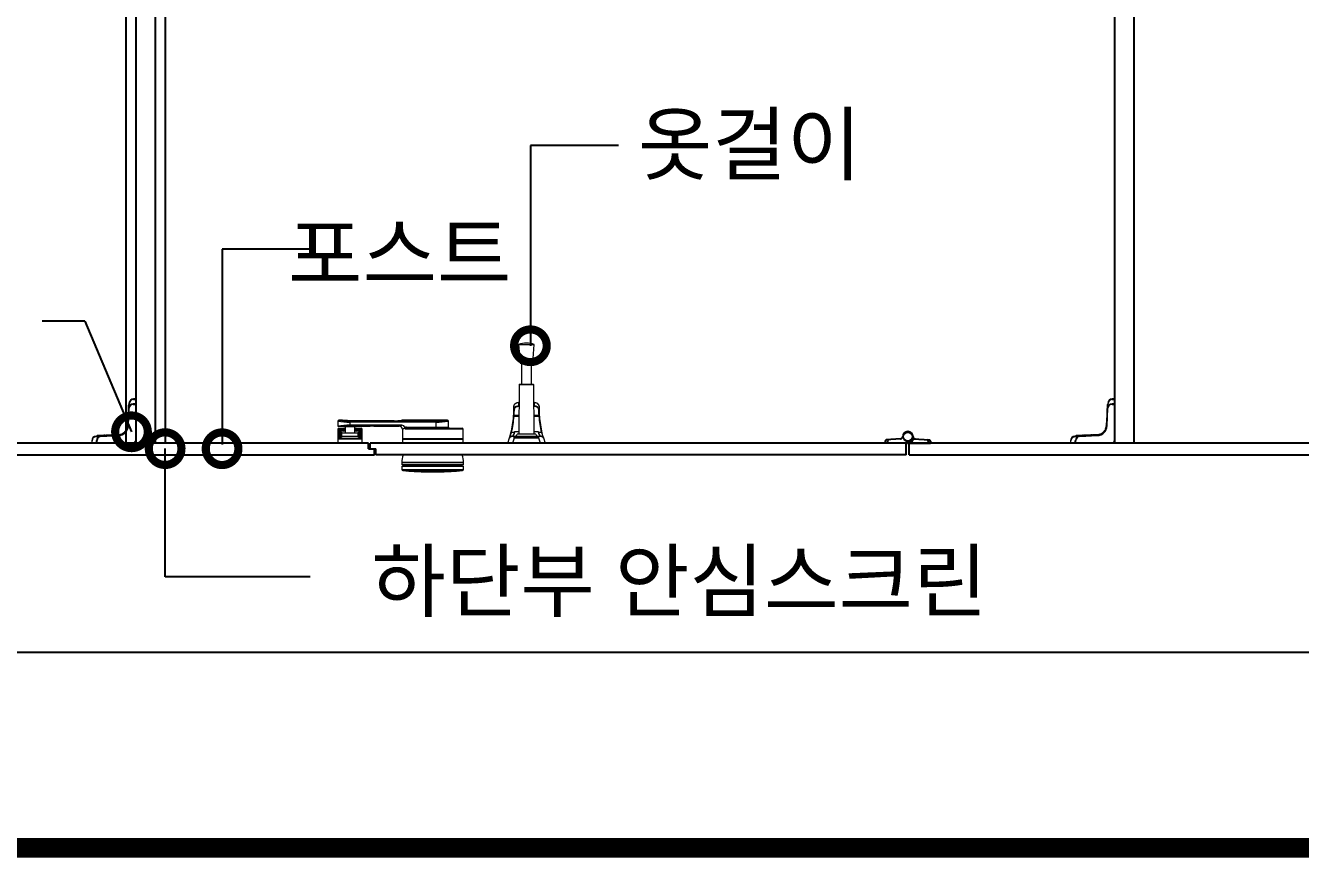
# Model space of a CAD drawing. Extents: x -255 to 8105, y -176 to 5714.
# Drawn here: x 3160 to 3811, y 2764 to 3189 of the extents above; entities that cross this region are included whole.
import ezdxf
from ezdxf.enums import TextEntityAlignment as Align

# ---------------------------------------------------------------- set-up
doc = ezdxf.new("R2010")
doc.units = 0
doc.header["$LTSCALE"] = 30
doc.layers.get('0').update_dxf_attribs({"linetype": 'CONTINUOUS'})
for name, color, linetype in [('0_toilet', 6, 'CONTINUOUS'), ('경첩', 4, 'CONTINUOUS'), ('문자', 3, 'CONTINUOUS'), ('부자재', 4, 'CONTINUOUS'), ('옷걸이', 4, 'CONTINUOUS'), ('잠금쇠(회전형)', 4, 'CONTINUOUS'), ('치수', 1, 'CONTINUOUS'), ('해치', 8, 'CONTINUOUS')]:
    doc.layers.add(name, color=color, linetype=linetype)
doc.styles.add('돋움', font='malgun.ttf')

# ---------------------------------------------------------------- blocks, each defined once
blk = doc.blocks.new('_DOTSMALL')
at = {"color": 0, "linetype": 'ByBlock', "const_width": 0.5}
blk.add_lwpolyline([(-0.0625, 0, 1), (0.0625, 0, 1)], format="xyb", close=True, dxfattribs=at)
blk = doc.blocks.new('A$C63EC304E')
at = {"layer": '치수', "color": 1, "xscale": 2.5, "yscale": 2.5, "zscale": 2.5, "rotation": 234.3098741996962}
blk.add_blockref('_DOTSMALL', (0.312, 0.312), dxfattribs=at)
blk = doc.blocks.new('A$C2BC9653E')
at = {"layer": '치수', "xscale": 0.3333333333333333, "yscale": 0.3333333333333333, "zscale": 0.3333333333333333}
blk.add_blockref('A$C63EC304E', (0, 0), dxfattribs=at)
blk = doc.blocks.new('A$C7FC71301')
at = {"layer": '치수', "rotation": 180}
blk.add_blockref('A$C2BC9653E', (0.208, 0.208), dxfattribs=at)
blk = doc.blocks.new('A$C4A20372B')
at = {"layer": '치수'}
blk.add_blockref('A$C7FC71301', (0, 0), dxfattribs=at)
blk = doc.blocks.new('A$C566469F5')
at = {"layer": '치수'}
blk.add_blockref('A$C4A20372B', (0, 0), dxfattribs=at)
blk = doc.blocks.new('A$C7E317CD4')
at = {"layer": '해치', "xscale": 2, "yscale": 2, "zscale": 2}
blk.add_blockref('A$C566469F5', (0, 0), dxfattribs=at)
blk = doc.blocks.new('A$C601D7F27')
at = {"layer": '치수'}
blk.add_blockref('A$C7E317CD4', (0, 0), dxfattribs=at)
blk = doc.blocks.new('A$C38802C08')
at = {"layer": '치수'}
blk.add_blockref('A$C601D7F27', (0, 0), dxfattribs=at)
blk = doc.blocks.new('UNI-09', base_point=(27634, 239))
at = {"color": 2}
for p, q in [((30845.37, 3839.82), (30845.37, 3214.82)), ((30865.37, 3839.82), (30865.37, 3214.82))]:
    blk.add_line(p, q, dxfattribs=at)
at = {"color": 8}
blk.add_line((30119.29, 3108.01), (32081.88, 3108.01), dxfattribs=at)
at = {"color": 8, "const_width": 10}
blk.add_lwpolyline([(27682.57, 3008.01), (33467.12, 3008.01)], dxfattribs=at)
at = {"layer": '0_toilet'}
for p, q in [((30850.37, 3939.82), (30850.37, 3214.82)), ((30860.37, 3939.82), (30860.37, 3214.82)), ((31350.32, 3939.82), (31350.32, 3214.82)), ((31360.42, 3214.81), (31360.42, 3939.81)), ((30969.29, 3214.82), (30745.37, 3214.82)), ((30969.29, 3211.82), (30969.29, 3214.82)), ((30969.29, 3211.82), (30973.04, 3211.82)), ((31243.87, 3214.82), (30970.04, 3214.82)), ((30970.04, 3211.82), (30970.04, 3214.82)), ((30972.29, 3208.82), (30972.29, 3211.82)), ((30973.04, 3208.82), (30973.04, 3211.82)), ((31243.87, 3208.82), (31243.87, 3214.82)), ((31474.34, 3214.82), (31245.37, 3214.82)), ((31245.37, 3208.82), (31245.37, 3214.82)), ((30745.37, 3208.82), (30972.29, 3208.82)), ((31243.87, 3208.82), (30973.04, 3208.82)), ((31245.37, 3208.82), (31477.34, 3208.82))]:
    blk.add_line(p, q, dxfattribs=at)
at = {"layer": '경첩', "color": 4, "linetype": 'Continuous', "lineweight": 15}
for p, q in [((30849.23, 3237.07), (30849.23, 3237.32)), ((30850.37, 3237.32), (30849.23, 3237.32)), ((30849.23, 3237.07), (30850.37, 3237.07)), ((30850.37, 3237.07), (30850.37, 3237.32)), ((30850.37, 3234.92), (30850.37, 3237.07)), ((31349.18, 3237.07), (31349.18, 3237.32)), ((31350.32, 3237.32), (31349.18, 3237.32)), ((31349.18, 3237.07), (31350.32, 3237.07)), ((31350.32, 3237.07), (31350.32, 3237.32)), ((31350.32, 3234.92), (31350.32, 3237.07)), ((30846.76, 3232.58), (30846.34, 3223.6)), ((30846.41, 3230.27), (30846.37, 3229.6)), ((30846.41, 3230.27), (30846.64, 3230.03)), ((30846.42, 3230.61), (30846.66, 3230.37)), ((30846.58, 3233.99), (30846.45, 3231.28)), ((30846.45, 3231.28), (30846.69, 3231.05)), ((30846.58, 3233.99), (30846.82, 3233.75)), ((30846.59, 3223.59), (30847.01, 3232.57)), ((30846.69, 3234.58), (30846.85, 3234.42)), ((30846.88, 3235.08), (30846.76, 3232.58)), ((30847.06, 3233.62), (30847.13, 3235.07)), ((30849.11, 3234.82), (30849.11, 3234.57)), ((30850.37, 3234.82), (30849.11, 3234.82)), ((30849.11, 3234.57), (30850.37, 3234.57)), ((30849.12, 3234.82), (30849.12, 3234.92)), ((30849.12, 3234.92), (30850.37, 3234.92)), ((30850.37, 3234.57), (30850.37, 3234.82)), ((30850.37, 3234.57), (30850.37, 3216.32)), ((31346.71, 3232.58), (31346.29, 3223.6)), ((31346.36, 3230.27), (31346.32, 3229.6)), ((31346.36, 3230.27), (31346.59, 3230.03)), ((31346.37, 3230.61), (31346.61, 3230.37)), ((31346.53, 3233.99), (31346.4, 3231.28)), ((31346.4, 3231.28), (31346.64, 3231.05)), ((31346.53, 3233.99), (31346.77, 3233.75)), ((31346.54, 3223.59), (31346.96, 3232.57)), ((31346.64, 3234.58), (31346.8, 3234.42)), ((31346.83, 3235.08), (31346.71, 3232.58)), ((31347.01, 3233.62), (31347.08, 3235.07)), ((31349.06, 3234.82), (31349.06, 3234.57)), ((31350.32, 3234.82), (31349.06, 3234.82)), ((31349.06, 3234.57), (31350.32, 3234.57)), ((31349.07, 3234.82), (31349.07, 3234.92)), ((31349.07, 3234.92), (31350.32, 3234.92)), ((31350.32, 3234.57), (31350.32, 3234.82)), ((31350.32, 3234.57), (31350.32, 3216.32)), ((30846.12, 3224.26), (30846.09, 3223.62)), ((30846.13, 3224.36), (30846.12, 3224.26)), ((30846.12, 3224.26), (30846.36, 3224.02)), ((30846.14, 3224.7), (30846.13, 3224.36)), ((30846.13, 3224.36), (30846.37, 3224.12)), ((30846.15, 3224.8), (30846.14, 3224.7)), ((30846.14, 3224.7), (30846.38, 3224.46)), ((30846.19, 3225.72), (30846.15, 3224.8)), ((30846.15, 3224.8), (30846.39, 3224.56)), ((30846.19, 3225.72), (30846.43, 3225.48)), ((30846.22, 3226.38), (30846.2, 3225.96)), ((30846.2, 3225.96), (30846.44, 3225.72)), ((30846.36, 3229.26), (30846.22, 3226.39)), ((30846.22, 3226.39), (30846.46, 3226.15)), ((30846.22, 3226.38), (30846.46, 3226.14)), ((30846.36, 3229.26), (30846.6, 3229.02)), ((30846.37, 3229.6), (30846.61, 3229.36)), ((31346.07, 3224.26), (31346.04, 3223.62)), ((31346.08, 3224.36), (31346.07, 3224.26)), ((31346.07, 3224.26), (31346.31, 3224.02)), ((31346.09, 3224.7), (31346.08, 3224.36)), ((31346.08, 3224.36), (31346.32, 3224.12)), ((31346.1, 3224.8), (31346.09, 3224.7)), ((31346.09, 3224.7), (31346.33, 3224.46)), ((31346.14, 3225.72), (31346.1, 3224.8)), ((31346.1, 3224.8), (31346.34, 3224.56)), ((31346.14, 3225.72), (31346.38, 3225.48)), ((31346.17, 3226.38), (31346.15, 3225.96)), ((31346.15, 3225.96), (31346.39, 3225.72)), ((31346.31, 3229.26), (31346.17, 3226.39)), ((31346.17, 3226.39), (31346.41, 3226.15)), ((31346.17, 3226.38), (31346.41, 3226.14)), ((31346.31, 3229.26), (31346.55, 3229.02)), ((31346.32, 3229.6), (31346.56, 3229.36)), ((30832.61, 3218.42), (30830.11, 3218.3)), ((30830.12, 3218.05), (30831.57, 3218.12)), ((30830.6, 3218.5), (30830.69, 3218.58)), ((30830.6, 3218.5), (30830.76, 3218.34)), ((30833.9, 3218.73), (30830.69, 3218.58)), ((30841.58, 3218.85), (30832.61, 3218.42)), ((30832.62, 3218.17), (30841.59, 3218.6)), ((30833.9, 3218.73), (30834.14, 3218.49)), ((30834.58, 3218.77), (30834.82, 3218.53)), ((30834.91, 3218.78), (30835.15, 3218.54)), ((30838.29, 3218.94), (30835.59, 3218.81)), ((30835.59, 3218.81), (30835.83, 3218.57)), ((30838.29, 3218.94), (30838.53, 3218.7)), ((30838.97, 3218.97), (30839.21, 3218.73)), ((30839.3, 3218.99), (30839.54, 3218.75)), ((30841.33, 3219.08), (30839.98, 3219.02)), ((30839.98, 3219.02), (30840.22, 3218.78)), ((30841.57, 3219.09), (30841.33, 3219.08)), ((30841.33, 3219.08), (30841.57, 3218.84)), ((30842.58, 3219.25), (30842.78, 3219.05)), ((30843.11, 3219.43), (30843.3, 3219.24)), ((30843.35, 3219.53), (30843.54, 3219.35)), ((30843.81, 3219.78), (30844, 3219.6)), ((30844.03, 3219.92), (30844.21, 3219.74)), ((30845.12, 3220.95), (30845.3, 3220.77)), ((30845.27, 3221.16), (30845.45, 3220.98)), ((30845.53, 3221.6), (30845.72, 3221.41)), ((30845.65, 3221.83), (30845.84, 3221.64)), ((30845.82, 3222.23), (30846.01, 3222.04)), ((30845.97, 3222.76), (30846.18, 3222.55)), ((30846.17, 3222.55), (30845.97, 3222.75)), ((30846.04, 3223.13), (30846.26, 3222.91)), ((30846.07, 3223.35), (30846.3, 3223.13)), ((31332.56, 3218.42), (31330.06, 3218.3)), ((31330.07, 3218.05), (31331.52, 3218.12)), ((31330.55, 3218.5), (31330.64, 3218.58)), ((31330.55, 3218.5), (31330.71, 3218.34)), ((31333.85, 3218.73), (31330.64, 3218.58)), ((31341.53, 3218.85), (31332.56, 3218.42)), ((31332.57, 3218.17), (31341.54, 3218.6)), ((31333.85, 3218.73), (31334.09, 3218.49)), ((31334.53, 3218.77), (31334.77, 3218.53)), ((31334.86, 3218.78), (31335.1, 3218.54)), ((31338.24, 3218.94), (31335.54, 3218.81)), ((31335.54, 3218.81), (31335.78, 3218.57)), ((31338.24, 3218.94), (31338.48, 3218.7)), ((31338.92, 3218.97), (31339.16, 3218.73)), ((31339.25, 3218.99), (31339.49, 3218.75)), ((31341.28, 3219.08), (31339.93, 3219.02)), ((31339.93, 3219.02), (31340.17, 3218.78)), ((31341.52, 3219.09), (31341.28, 3219.08)), ((31341.28, 3219.08), (31341.52, 3218.84)), ((31342.53, 3219.25), (31342.73, 3219.05)), ((31343.06, 3219.43), (31343.25, 3219.24)), ((31343.3, 3219.53), (31343.49, 3219.35)), ((31343.76, 3219.78), (31343.95, 3219.6)), ((31343.98, 3219.92), (31344.16, 3219.74)), ((31345.07, 3220.95), (31345.25, 3220.77)), ((31345.22, 3221.16), (31345.4, 3220.98)), ((31345.48, 3221.6), (31345.67, 3221.41)), ((31345.6, 3221.83), (31345.79, 3221.64)), ((31345.77, 3222.23), (31345.96, 3222.04)), ((31345.92, 3222.76), (31346.13, 3222.55)), ((31346.12, 3222.55), (31345.92, 3222.75)), ((31345.99, 3223.13), (31346.21, 3222.91)), ((31346.02, 3223.35), (31346.25, 3223.13)), ((30828.12, 3215.96), (30827.87, 3215.96)), ((30827.87, 3215.96), (30827.87, 3214.82)), ((30827.87, 3214.82), (30828.12, 3214.82)), ((30828.12, 3214.82), (30828.12, 3215.96)), ((30828.12, 3214.82), (30830.27, 3214.82)), ((30830.27, 3214.82), (30830.27, 3216.07)), ((30830.27, 3216.07), (30830.37, 3216.07)), ((30830.37, 3216.07), (30830.62, 3216.07)), ((30830.37, 3216.07), (30830.37, 3214.82)), ((30830.37, 3214.82), (30830.62, 3214.82)), ((30830.62, 3214.82), (30830.62, 3216.07)), ((30848.87, 3214.82), (30830.62, 3214.82)), ((31328.07, 3215.96), (31327.82, 3215.96)), ((31327.82, 3215.96), (31327.82, 3214.82)), ((31327.82, 3214.82), (31328.07, 3214.82)), ((31328.07, 3214.82), (31328.07, 3215.96)), ((31328.07, 3214.82), (31330.22, 3214.82)), ((31330.22, 3214.82), (31330.22, 3216.07)), ((31330.22, 3216.07), (31330.32, 3216.07)), ((31330.32, 3216.07), (31330.57, 3216.07)), ((31330.32, 3216.07), (31330.32, 3214.82)), ((31330.32, 3214.82), (31330.57, 3214.82)), ((31330.57, 3214.82), (31330.57, 3216.07)), ((31348.82, 3214.82), (31330.57, 3214.82))]:
    blk.add_line(p, q, dxfattribs=at)
at = {"layer": '경첩', "color": 4, "linetype": 'Continuous', "lineweight": 15, "flags": 128}
for points in [[(30846.45, 3231.28), (30846.45, 3231.15), (30846.44, 3231.03), (30846.44, 3230.91), (30846.43, 3230.81), (30846.43, 3230.72), (30846.42, 3230.66), (30846.42, 3230.62), (30846.42, 3230.61)], [(30846.6, 3234.5), (30846.6, 3234.39), (30846.59, 3234.27), (30846.59, 3234.13), (30846.58, 3233.99)], [(30846.6, 3234.5), (30846.62, 3234.52), (30846.64, 3234.53), (30846.66, 3234.55), (30846.67, 3234.56), (30846.68, 3234.57), (30846.68, 3234.58), (30846.69, 3234.58), (30846.69, 3234.58)], [(30846.76, 3232.58), (30846.77, 3232.58), (30846.78, 3232.58), (30846.81, 3232.58), (30846.84, 3232.57), (30846.87, 3232.57), (30846.92, 3232.57), (30846.96, 3232.57), (30847.01, 3232.57)], [(30847.13, 3235.07), (30847.08, 3235.07), (30847.04, 3235.07), (30846.99, 3235.07), (30846.95, 3235.07), (30846.92, 3235.08), (30846.9, 3235.08), (30846.89, 3235.08), (30846.88, 3235.08)], [(31346.4, 3231.28), (31346.4, 3231.15), (31346.39, 3231.03), (31346.39, 3230.91), (31346.38, 3230.81), (31346.38, 3230.72), (31346.37, 3230.66), (31346.37, 3230.62), (31346.37, 3230.61)], [(31346.55, 3234.5), (31346.55, 3234.39), (31346.54, 3234.27), (31346.54, 3234.13), (31346.53, 3233.99)], [(31346.55, 3234.5), (31346.57, 3234.52), (31346.59, 3234.53), (31346.61, 3234.55), (31346.62, 3234.56), (31346.63, 3234.57), (31346.63, 3234.58), (31346.64, 3234.58), (31346.64, 3234.58)], [(31346.71, 3232.58), (31346.72, 3232.58), (31346.73, 3232.58), (31346.76, 3232.58), (31346.79, 3232.57), (31346.82, 3232.57), (31346.87, 3232.57), (31346.91, 3232.57), (31346.96, 3232.57)], [(31347.08, 3235.07), (31347.03, 3235.07), (31346.99, 3235.07), (31346.94, 3235.07), (31346.9, 3235.07), (31346.87, 3235.08), (31346.85, 3235.08), (31346.84, 3235.08), (31346.83, 3235.08)], [(30846.2, 3225.96), (30846.2, 3225.88), (30846.19, 3225.8), (30846.19, 3225.72)], [(30846.22, 3226.39), (30846.22, 3226.39), (30846.22, 3226.38)], [(31346.15, 3225.96), (31346.15, 3225.88), (31346.14, 3225.8), (31346.14, 3225.72)], [(31346.17, 3226.39), (31346.17, 3226.39), (31346.17, 3226.38)], [(30830.12, 3218.05), (30830.12, 3218.1), (30830.12, 3218.15), (30830.11, 3218.19), (30830.11, 3218.23), (30830.11, 3218.26), (30830.11, 3218.29), (30830.11, 3218.3), (30830.11, 3218.3)], [(30832.61, 3218.42), (30832.61, 3218.42), (30832.61, 3218.4), (30832.61, 3218.38), (30832.61, 3218.35), (30832.61, 3218.31), (30832.62, 3218.27), (30832.62, 3218.22), (30832.62, 3218.17)], [(30834.58, 3218.77), (30834.56, 3218.76), (30834.53, 3218.76), (30834.46, 3218.76), (30834.38, 3218.76), (30834.28, 3218.75), (30834.16, 3218.75), (30834.03, 3218.74), (30833.9, 3218.73)], [(30835.59, 3218.81), (30835.47, 3218.81), (30835.36, 3218.8), (30835.25, 3218.8), (30835.16, 3218.79), (30835.07, 3218.79), (30835.01, 3218.79), (30834.96, 3218.78), (30834.92, 3218.78), (30834.91, 3218.78)], [(30838.97, 3218.97), (30838.95, 3218.97), (30838.91, 3218.97), (30838.85, 3218.97), (30838.77, 3218.96), (30838.67, 3218.96), (30838.55, 3218.95), (30838.42, 3218.95), (30838.29, 3218.94)], [(30839.98, 3219.02), (30839.85, 3219.01), (30839.72, 3219.01), (30839.6, 3219), (30839.5, 3219), (30839.42, 3218.99), (30839.36, 3218.99), (30839.32, 3218.99), (30839.3, 3218.99)], [(30841.58, 3218.85), (30841.58, 3218.84), (30841.58, 3218.83), (30841.58, 3218.8), (30841.59, 3218.77), (30841.59, 3218.73), (30841.59, 3218.69), (30841.59, 3218.64), (30841.59, 3218.6)], [(30845.97, 3222.76), (30845.97, 3222.76), (30845.97, 3222.76)], [(30846.07, 3223.35), (30846.05, 3223.19), (30846.04, 3223.13)], [(30846.34, 3223.6), (30846.35, 3223.6), (30846.36, 3223.6), (30846.38, 3223.6), (30846.41, 3223.6), (30846.45, 3223.6), (30846.5, 3223.6), (30846.54, 3223.59), (30846.59, 3223.59)], [(31330.07, 3218.05), (31330.07, 3218.1), (31330.07, 3218.15), (31330.06, 3218.19), (31330.06, 3218.23), (31330.06, 3218.26), (31330.06, 3218.29), (31330.06, 3218.3), (31330.06, 3218.3)], [(31332.56, 3218.42), (31332.56, 3218.42), (31332.56, 3218.4), (31332.56, 3218.38), (31332.56, 3218.35), (31332.56, 3218.31), (31332.57, 3218.27), (31332.57, 3218.22), (31332.57, 3218.17)], [(31334.53, 3218.77), (31334.51, 3218.76), (31334.48, 3218.76), (31334.41, 3218.76), (31334.33, 3218.76), (31334.23, 3218.75), (31334.11, 3218.75), (31333.98, 3218.74), (31333.85, 3218.73)], [(31335.54, 3218.81), (31335.42, 3218.81), (31335.31, 3218.8), (31335.2, 3218.8), (31335.11, 3218.79), (31335.02, 3218.79), (31334.96, 3218.79), (31334.91, 3218.78), (31334.87, 3218.78), (31334.86, 3218.78)], [(31338.92, 3218.97), (31338.9, 3218.97), (31338.86, 3218.97), (31338.8, 3218.97), (31338.72, 3218.96), (31338.62, 3218.96), (31338.5, 3218.95), (31338.37, 3218.95), (31338.24, 3218.94)], [(31339.93, 3219.02), (31339.8, 3219.01), (31339.67, 3219.01), (31339.55, 3219), (31339.45, 3219), (31339.37, 3218.99), (31339.31, 3218.99), (31339.27, 3218.99), (31339.25, 3218.99)], [(31341.53, 3218.85), (31341.53, 3218.84), (31341.53, 3218.83), (31341.53, 3218.8), (31341.54, 3218.77), (31341.54, 3218.73), (31341.54, 3218.69), (31341.54, 3218.64), (31341.54, 3218.6)], [(31345.92, 3222.76), (31345.92, 3222.76), (31345.92, 3222.76)], [(31346.02, 3223.35), (31346, 3223.19), (31345.99, 3223.13)], [(31346.29, 3223.6), (31346.3, 3223.6), (31346.31, 3223.6), (31346.33, 3223.6), (31346.36, 3223.6), (31346.4, 3223.6), (31346.45, 3223.6), (31346.49, 3223.59), (31346.54, 3223.59)]]:
    blk.add_lwpolyline(points, dxfattribs=at)
at = {"layer": '경첩', "color": 4, "linetype": 'Continuous', "lineweight": 15}
for centre, radius, start, end in [((30849.23, 3234.97), 2.35, 90, 177.30166), ((30849.23, 3234.97), 2.1, 90, 177.30166), ((31349.18, 3234.97), 2.35, 90, 177.30166), ((31349.18, 3234.97), 2.1, 90, 177.30166), ((30849.11, 3232.47), 2.35, 90, 177.30166), ((30849.11, 3232.47), 2.1, 90, 177.30166), ((31349.06, 3232.47), 2.35, 90, 177.30166), ((31349.06, 3232.47), 2.1, 90, 177.30166), ((30830.22, 3215.96), 2.35, 92.69834, 180), ((30830.22, 3215.96), 2.1, 92.69834, 180), ((30832.72, 3216.07), 2.35, 92.69834, 180), ((30832.72, 3216.07), 2.1, 92.69834, 180), ((30841.35, 3223.84), 4.75, 272.69834, 285), ((30841.35, 3223.84), 5, 272.69834, 357.30166), ((30841.35, 3223.84), 5.25, 272.69834, 357.30166), ((30841.35, 3223.84), 4.75, 284.99982, 291.75061), ((30841.35, 3223.84), 4.75, 294.99481, 301.29977), ((30841.35, 3223.84), 4.75, 301.29911, 304.38581), ((30841.35, 3223.84), 4.75, 304.38489, 322.56084), ((30841.35, 3223.84), 4.75, 322.56123, 325.61449), ((30841.35, 3223.84), 4.75, 325.61511, 331.82645), ((30841.35, 3223.84), 4.75, 335.00519, 340.23398), ((30841.35, 3223.84), 4.75, 340.23398, 346.75686), ((30841.35, 3223.84), 4.75, 346.83767, 351.3944), ((30841.35, 3223.84), 4.75, 354.09118, 357.30166), ((31330.17, 3215.96), 2.35, 92.69834, 180), ((31330.17, 3215.96), 2.1, 92.69834, 180), ((31332.67, 3216.07), 2.35, 92.69834, 180), ((31332.67, 3216.07), 2.1, 92.69834, 180), ((31341.3, 3223.84), 4.75, 272.69834, 285), ((31341.3, 3223.84), 5, 272.69834, 357.30166), ((31341.3, 3223.84), 5.25, 272.69834, 357.30166), ((31341.3, 3223.84), 4.75, 284.99982, 291.75061), ((31341.3, 3223.84), 4.75, 294.99481, 301.29977), ((31341.3, 3223.84), 4.75, 301.29911, 304.38581), ((31341.3, 3223.84), 4.75, 304.38489, 322.56084), ((31341.3, 3223.84), 4.75, 322.56123, 325.61449), ((31341.3, 3223.84), 4.75, 325.61511, 331.82645), ((31341.3, 3223.84), 4.75, 335.00519, 340.23398), ((31341.3, 3223.84), 4.75, 340.23398, 346.75686), ((31341.3, 3223.84), 4.75, 346.83767, 351.3944), ((31341.3, 3223.84), 4.75, 354.09118, 357.30166), ((30848.87, 3216.32), 1.5, 270, 0), ((31348.82, 3216.32), 1.5, 270, 0)]:
    blk.add_arc(centre, radius, start, end, dxfattribs=at)
at = {"layer": '부자재'}
for p, q in [((31233.18, 3215.74), (31233.18, 3214.82)), ((31243.83, 3214.82), (31233.18, 3214.82)), ((31240.92, 3216.9), (31233.72, 3216.4)), ((31234.43, 3215.91), (31234.43, 3214.82)), ((31244.64, 3215.37), (31244.64, 3214.57)), ((31244.89, 3214.57), (31244.64, 3214.57)), ((31244.89, 3215.37), (31244.89, 3214.57)), ((31245.36, 3214.86), (31245.36, 3214.82)), ((31245.36, 3214.82), (31256.35, 3214.82)), ((31247.63, 3216.98), (31255.79, 3216.4)), ((31255.1, 3215.91), (31255.1, 3214.82)), ((31256.35, 3215.74), (31256.35, 3214.82))]:
    blk.add_line(p, q, dxfattribs=at)
at = {"layer": '부자재', "color": 1}
blk.add_circle((31244.76, 3218.02), 2.34, dxfattribs=at)
at = {"layer": '부자재'}
for centre, radius, start, end in [((31240.86, 3218.19), 1.29, 272.92313, 352.47243), ((31244.76, 3218.02), 2.62, 270, 180), ((31248.67, 3218.19), 1.29, 187.52757, 267.07687), ((31233.88, 3215.72), 0.7, 101.7765, 181.67124), ((31235.28, 3215.67), 0.884, 113.40773, 164.5497), ((31245.12, 3213.79), 1.65, 102.52675, 141.54753), ((31244.41, 3213.79), 1.65, 43.10029, 77.47325), ((31244.86, 3217.68), 2.86, 280.08401, 345.97919), ((31254.25, 3215.67), 0.884, 15.4503, 67.30044), ((31255.65, 3215.72), 0.7, 358.32876, 78.2235)]:
    blk.add_arc(centre, radius, start, end, dxfattribs=at)
at = {"layer": '옷걸이', "lineweight": 15}
for p, q in [((31045.93, 3265.17), (31046.68, 3255.67)), ((31045.93, 3265.17), (31053.93, 3265.17)), ((31053.18, 3255.67), (31053.93, 3265.17)), ((31046.68, 3255.67), (31053.18, 3255.67)), ((31047.43, 3255.67), (31047.43, 3244.82)), ((31052.43, 3244.82), (31052.43, 3255.67)), ((31046.18, 3244.57), (31045.96, 3219.32)), ((31053.68, 3244.57), (31046.18, 3244.57)), ((31046.43, 3244.82), (31049.93, 3244.82)), ((31049.93, 3244.82), (31053.43, 3244.82)), ((31053.9, 3219.32), (31053.68, 3244.57)), ((31046.1, 3235.45), (31046, 3235.45)), ((31046, 3235.45), (31046, 3235.36)), ((31046.1, 3235.36), (31046, 3235.36)), ((31046.01, 3233.83), (31046.01, 3233.48)), ((31046.01, 3233.83), (31046.09, 3233.83)), ((31046.09, 3233.48), (31046.01, 3233.48)), ((31053.86, 3235.45), (31053.76, 3235.45)), ((31053.86, 3235.36), (31053.76, 3235.36)), ((31053.77, 3233.83), (31053.85, 3233.83)), ((31053.85, 3233.48), (31053.78, 3233.48)), ((31053.85, 3233.83), (31053.85, 3233.48)), ((31053.86, 3235.45), (31053.86, 3235.36)), ((31046.04, 3228.35), (31043.59, 3228.35)), ((31043.66, 3229.12), (31046.05, 3229.12)), ((31053.82, 3229.12), (31056.2, 3229.12)), ((31056.27, 3228.35), (31053.82, 3228.35)), ((31040.43, 3214.82), (31041.28, 3217.39)), ((31041.28, 3217.39), (31041.28, 3217.39)), ((31041.28, 3217.39), (31041.28, 3217.39)), ((31042.26, 3218.18), (31042.15, 3218.15)), ((31042.23, 3218.08), (31042.23, 3218.07)), ((31057.64, 3218.08), (31042.23, 3218.08)), ((31043.67, 3220.22), (31042.24, 3220.22)), ((31043.67, 3220.21), (31042.24, 3220.21)), ((31043.64, 3217.36), (31042.81, 3214.82)), ((31043.61, 3219.67), (31043.68, 3220.25)), ((31043.64, 3217.36), (31043.64, 3218.05)), ((31043.64, 3218.05), (31056.22, 3218.05)), ((31056.22, 3217.36), (31043.64, 3217.36)), ((31054.71, 3219.32), (31045.16, 3219.32)), ((31056.19, 3220.25), (31056.25, 3219.68)), ((31057.62, 3220.22), (31056.19, 3220.22)), ((31057.62, 3220.21), (31056.19, 3220.21)), ((31056.22, 3217.36), (31056.22, 3218.05)), ((31057.06, 3214.82), (31056.22, 3217.36)), ((31057.7, 3218.15), (31057.6, 3218.18)), ((31057.64, 3218.07), (31057.64, 3218.08)), ((31057.75, 3218.15), (31057.66, 3218.17)), ((31058.58, 3217.39), (31058.59, 3217.39)), ((31058.59, 3217.39), (31059.43, 3214.82)), ((31058.59, 3217.39), (31058.59, 3217.39)), ((31042.81, 3214.82), (31040.43, 3214.82)), ((31057.06, 3214.82), (31042.81, 3214.82)), ((31059.43, 3214.82), (31057.06, 3214.82))]:
    blk.add_line(p, q, dxfattribs=at)
at = {"layer": '옷걸이', "lineweight": 15, "flags": 128}
for points in [[(31046, 3235.36), (31045.58, 3235.34), (31045.17, 3235.27), (31044.79, 3235.16), (31044.44, 3235.01), (31044.13, 3234.82), (31043.88, 3234.6), (31043.69, 3234.36), (31043.56, 3234.1), (31043.5, 3233.78), (31043.5, 3233.73)], [(31046, 3235.45), (31045.95, 3235.45), (31045.62, 3235.43), (31045.29, 3235.38), (31044.97, 3235.3), (31044.68, 3235.2), (31044.4, 3235.06), (31044.16, 3234.9), (31043.94, 3234.72), (31043.77, 3234.52), (31043.63, 3234.3), (31043.55, 3234.07), (31043.51, 3233.84), (31043.51, 3233.8)], [(31043.51, 3232.23), (31043.55, 3232.5), (31043.66, 3232.76), (31043.83, 3233.01), (31044.07, 3233.23), (31044.36, 3233.43), (31044.7, 3233.59), (31045.07, 3233.71), (31045.48, 3233.79), (31046.01, 3233.83)], [(31046.01, 3233.48), (31045.53, 3233.44), (31045.17, 3233.37), (31044.83, 3233.26), (31044.52, 3233.11), (31044.26, 3232.94), (31044.05, 3232.74), (31043.89, 3232.52), (31043.8, 3232.28), (31043.76, 3232.04)], [(31053.85, 3233.83), (31054.27, 3233.81), (31054.68, 3233.74), (31055.06, 3233.63), (31055.41, 3233.48), (31055.72, 3233.29), (31055.97, 3233.07), (31056.16, 3232.83), (31056.29, 3232.58), (31056.35, 3232.23)], [(31056.1, 3232.04), (31056.04, 3232.35), (31055.93, 3232.58), (31055.76, 3232.8), (31055.53, 3232.99), (31055.26, 3233.16), (31054.94, 3233.3), (31054.59, 3233.4), (31054.23, 3233.46), (31053.85, 3233.48)], [(31056.36, 3233.73), (31056.36, 3233.75), (31056.34, 3233.98), (31056.28, 3234.2), (31056.17, 3234.41), (31056.02, 3234.61), (31055.83, 3234.8), (31055.61, 3234.97), (31055.36, 3235.12), (31055.07, 3235.24), (31054.77, 3235.34), (31054.45, 3235.4), (31054.12, 3235.44), (31053.86, 3235.45)], [(31056.36, 3233.73), (31056.33, 3234), (31056.23, 3234.26), (31056.06, 3234.51), (31055.83, 3234.74), (31055.55, 3234.94), (31055.22, 3235.1), (31054.84, 3235.23), (31054.44, 3235.32), (31053.95, 3235.36), (31053.86, 3235.36)], [(31043.35, 3228.37), (31043.35, 3228.37), (31043.36, 3228.37), (31043.39, 3228.37), (31043.42, 3228.36), (31043.46, 3228.36), (31043.5, 3228.36), (31043.55, 3228.35), (31043.59, 3228.35)], [(31056.52, 3228.37), (31056.51, 3228.37), (31056.5, 3228.37), (31056.48, 3228.37), (31056.44, 3228.36), (31056.41, 3228.36), (31056.36, 3228.36), (31056.32, 3228.35), (31056.27, 3228.35)], [(31042, 3220.02), (31042, 3220.03), (31042, 3220.02)], [(31042.2, 3218.17), (31042.14, 3218.16), (31042.1, 3218.15)], [(31042.2, 3218.18), (31042.21, 3218.18), (31042.26, 3218.18)], [(31042.26, 3218.18), (31042.24, 3218.1), (31042.23, 3218.08)], [(31042.24, 3220.21), (31042.24, 3220.22), (31042.24, 3220.21)], [(31044.44, 3218.11), (31044.02, 3218.13), (31043.78, 3218.15), (31043.7, 3218.18), (31043.8, 3218.22), (31044.08, 3218.26), (31044.19, 3218.27)], [(31045.97, 3220.6), (31045.37, 3220.58), (31044.1, 3220.53)], [(31055.76, 3220.53), (31054.18, 3220.6), (31053.89, 3220.6)], [(31055.68, 3218.27), (31055.95, 3218.24), (31056.14, 3218.2), (31056.14, 3218.17), (31055.97, 3218.14), (31055.64, 3218.12), (31055.18, 3218.1)], [(31057.64, 3218.08), (31057.63, 3218.1), (31057.6, 3218.18)], [(31057.66, 3218.18), (31057.65, 3218.18), (31057.6, 3218.18)]]:
    blk.add_lwpolyline(points, dxfattribs=at)
at = {"layer": '옷걸이', "lineweight": 15}
for centre, radius, start, end in [((31049.93, 3254.87), 11.04, 68.76069, 111.23931), ((31046.43, 3244.57), 0.25, 90, 179.5), ((31053.43, 3244.57), 0.25, 0.5, 90), ((30990.75, 3232.59), 52.77, 356.45107, 359.60958), ((30990.75, 3232.59), 52.77, 359.60958, 1.23689), ((31043.74, 3232.26), 0.227, 188.20874, 276.39203), ((30990.75, 3232.4), 53.02, 356.45107, 359.60958), ((30990.75, 3234.2), 55.27, 359.61891, 1.20733), ((31109.12, 3234.2), 55.27, 178.79267, 180.38109), ((31056.12, 3232.26), 0.227, 263.60797, 351.79126), ((31109.12, 3232.4), 53.02, 180.39042, 183.54893), ((31109.12, 3232.59), 52.77, 178.76311, 180.39042), ((31109.12, 3232.59), 52.77, 180.39042, 183.54893), ((30990.75, 3232.59), 52.77, 346.23171, 355.4136), ((30990.75, 3232.59), 53.02, 346.50971, 355.4136), ((30990.75, 3232.59), 52.77, 355.41362, 356.45105), ((31043.64, 3229.35), 0.23, 185.45744, 275.18876), ((31009.69, 3231.75), 34.07, 354.27357, 355.56682), ((31056.22, 3229.35), 0.23, 264.81124, 354.54256), ((31090.18, 3231.75), 34.08, 184.43326, 185.72635), ((31109.12, 3232.59), 53.02, 184.5864, 193.49029), ((31109.11, 3232.59), 52.76, 183.54888, 184.58645), ((31109.12, 3232.59), 52.77, 184.5864, 193.76829), ((30992, 3232.25), 51.47, 343.23764, 346.25768), ((31042.38, 3217.01), 1.17, 101.39698, 160.6752), ((31042.23, 3217.07), 1, 89.99372, 161.80813), ((30992.39, 3232.42), 51.33, 343.52264, 346.23766), ((31042.24, 3219.97), 0.25, 90.27283, 166.23947), ((31042.24, 3219.96), 0.247, 89.25852, 165.91582), ((31041.82, 3219.95), 1.81, 282.06066, 352.51429), ((31041.69, 3220.35), 2.24, 284.82654, 3.59318), ((31043.93, 3220.24), 0.248, 89.5881, 179.72305), ((31044.03, 3220.16), 0.376, 79.93932, 150.54556), ((31044.08, 3220.22), 0.307, 84.77864, 118.98165), ((31043.76, 3219.64), 1.43, 284.10574, 346.92454), ((31050.06, 3619.2), 401.13, 269.19679, 270.73159), ((31056.11, 3219.65), 1.44, 193.11861, 255.96551), ((31055.8, 3220.26), 0.271, 58.63439, 97.60531), ((31055.82, 3220.14), 0.4, 32.00917, 97.80826), ((31058.17, 3220.35), 2.24, 176.39085, 255.18943), ((31055.94, 3220.24), 0.248, 0.27695, 90.4119), ((31058.04, 3219.94), 1.8, 186.78644, 258.2605), ((31057.62, 3219.97), 0.25, 13.76166, 89.45314), ((31057.63, 3219.96), 0.247, 14.08418, 90.74148), ((31107.31, 3232.37), 51.15, 193.75841, 196.46904), ((31057.64, 3217.07), 1, 18.19187, 90.00628), ((31057.49, 3217.01), 1.16, 19.29372, 79.39421), ((31108.1, 3232.31), 51.71, 193.74931, 196.75644)]:
    blk.add_arc(centre, radius, start, end, dxfattribs=at)
at = {"layer": '잠금쇠(회전형)', "linetype": 'Continuous', "lineweight": 15}
for p, q in [((30953.54, 3225.92), (30953.54, 3223.42)), ((30955.89, 3226.42), (30954.04, 3226.42)), ((30982.29, 3226.22), (30959.79, 3226.22)), ((30982.29, 3226.22), (30959.79, 3226.22)), ((30959.79, 3226.22), (30959.79, 3226.22)), ((30959.79, 3225.98), (31003.79, 3225.98)), ((30959.79, 3225.49), (30959.79, 3225.98)), ((30959.79, 3225.49), (30959.79, 3223.92)), ((31003.79, 3225.49), (30959.79, 3225.49)), ((30986.25, 3223.92), (30959.79, 3223.92)), ((30982.29, 3226.22), (30982.29, 3226.22)), ((31009.54, 3226.42), (30986.2, 3226.42)), ((31003.79, 3225.98), (31003.79, 3225.49)), ((31003.79, 3222.92), (31003.79, 3225.49)), ((31010.04, 3222.92), (31010.04, 3225.92)), ((30953.54, 3223.42), (30956.81, 3223.42)), ((30953.54, 3221.82), (30953.54, 3214.82)), ((30953.95, 3221.82), (30953.54, 3221.82)), ((30953.95, 3216.82), (30953.95, 3221.82)), ((30953.95, 3221.82), (30954.41, 3221.82)), ((30954.04, 3222.32), (30954.41, 3222.32)), ((30954.41, 3221.82), (30954.41, 3222.32)), ((30954.41, 3222.32), (30956.29, 3222.32)), ((30954.41, 3221.82), (30954.41, 3217.28)), ((30956.29, 3221.82), (30954.41, 3221.82)), ((30954.41, 3217.28), (30954.54, 3217.31)), ((30954.54, 3221.32), (30956.29, 3221.32)), ((30954.54, 3217.31), (30954.54, 3221.32)), ((30955.04, 3220.82), (30954.54, 3221.32)), ((30954.54, 3217.31), (30954.63, 3217.32)), ((30954.63, 3217.32), (30964.96, 3217.32)), ((30955.04, 3220.82), (30955.04, 3217.32)), ((30956.29, 3220.82), (30955.04, 3220.82)), ((30955.54, 3219.82), (30955.54, 3218.32)), ((30962.69, 3219.82), (30955.54, 3219.82)), ((30955.54, 3218.32), (30962.69, 3218.32)), ((30955.79, 3220.07), (30962.52, 3220.07)), ((30962.52, 3218.07), (30955.79, 3218.07)), ((30956.29, 3221.82), (30956.29, 3222.32)), ((30956.29, 3222.32), (30957.29, 3222.32)), ((30956.29, 3221.32), (30956.29, 3221.82)), ((30956.79, 3221.82), (30956.29, 3221.82)), ((30956.29, 3221.32), (30956.29, 3220.82)), ((30956.29, 3221.32), (30956.79, 3221.32)), ((30957.29, 3220.82), (30956.29, 3220.82)), ((30956.79, 3221.82), (30956.79, 3221.32)), ((30957.29, 3221.82), (30956.79, 3221.82)), ((30956.79, 3221.32), (30957.29, 3221.32)), ((30956.81, 3223.42), (30956.81, 3223.42)), ((30957.29, 3222.92), (30957.29, 3220.07)), ((30962.29, 3220.07), (30962.29, 3222.92)), ((30962.29, 3222.32), (30963.29, 3222.32)), ((30962.79, 3221.82), (30962.29, 3221.82)), ((30962.29, 3221.32), (30962.79, 3221.32)), ((30963.29, 3220.82), (30962.29, 3220.82)), ((30962.52, 3220.07), (30963.79, 3220.07)), ((30963.79, 3218.07), (30962.52, 3218.07)), ((30964.04, 3219.82), (30962.69, 3219.82)), ((30962.69, 3218.32), (30964.04, 3218.32)), ((30962.79, 3223.42), (30970.06, 3223.42)), ((30963.29, 3221.82), (30962.79, 3221.82)), ((30962.79, 3221.32), (30962.79, 3221.82)), ((30962.79, 3221.32), (30963.29, 3221.32)), ((30963.29, 3222.32), (30963.29, 3221.82)), ((30963.29, 3222.32), (30965.18, 3222.32)), ((30965.18, 3221.82), (30963.29, 3221.82)), ((30963.29, 3221.82), (30963.29, 3221.32)), ((30963.29, 3221.32), (30965.04, 3221.32)), ((30963.29, 3221.32), (30963.29, 3220.82)), ((30964.54, 3220.82), (30963.29, 3220.82)), ((30964.04, 3218.32), (30964.04, 3219.82)), ((30965.04, 3221.32), (30964.54, 3220.82)), ((30964.54, 3217.32), (30964.54, 3220.82)), ((30964.96, 3217.32), (30965.04, 3217.31)), ((30965.04, 3221.32), (30965.04, 3217.31)), ((30965.04, 3217.31), (30965.18, 3217.28)), ((30965.18, 3222.32), (30965.18, 3221.82)), ((30965.18, 3222.32), (30965.54, 3222.32)), ((30965.18, 3217.28), (30965.18, 3221.82)), ((30965.18, 3221.82), (30965.64, 3221.82)), ((30965.64, 3221.82), (30965.64, 3216.82)), ((30966.04, 3221.82), (30965.64, 3221.82)), ((30966.04, 3214.82), (30966.04, 3221.82)), ((30972.04, 3223.42), (30984.98, 3223.42)), ((30984.98, 3223.42), (30984.98, 3223.42)), ((30986.54, 3221.84), (30986.54, 3216.92)), ((30987.87, 3222.42), (30987.85, 3222.61)), ((31017.54, 3221.92), (30987.99, 3221.92)), ((30988.65, 3222.42), (30988.65, 3222.92)), ((30988.65, 3222.92), (31003.79, 3222.92)), ((30988.65, 3222.42), (31017.04, 3222.42)), ((31003.79, 3222.42), (31003.79, 3222.92)), ((31003.79, 3222.92), (31010.04, 3222.92)), ((31017.54, 3216.92), (31017.54, 3221.92)), ((30953.54, 3214.82), (30966.04, 3214.82)), ((30965.64, 3216.82), (30953.95, 3216.82)), ((31017.54, 3216.92), (30986.54, 3216.92)), ((30986.54, 3216.82), (30986.54, 3215.07)), ((30986.54, 3216.82), (31017.54, 3216.82)), ((30986.54, 3215.07), (31017.54, 3215.07)), ((31017.29, 3214.82), (30986.79, 3214.82)), ((30994.29, 3216.92), (30994.29, 3216.82)), ((31009.79, 3216.82), (31009.79, 3216.92)), ((31014.44, 3216.82), (31014.44, 3216.92)), ((31016.53, 3216.82), (31016.53, 3216.92)), ((31016.54, 3216.82), (31016.54, 3216.92)), ((31017.54, 3215.07), (31017.54, 3216.82)), ((30986.29, 3204.82), (30986.29, 3203.82)), ((31017.79, 3204.82), (30986.29, 3204.82)), ((31017.08, 3208.72), (30987.01, 3208.72)), ((30987.15, 3208.82), (31002.04, 3208.82)), ((31002.04, 3208.82), (31016.94, 3208.82)), ((31017.79, 3203.82), (31017.79, 3204.82)), ((31017.79, 3203.82), (30986.29, 3203.82)), ((30986.29, 3202.82), (30986.29, 3201.27)), ((31017.79, 3202.82), (30986.29, 3202.82)), ((30986.29, 3201.27), (31002.04, 3201.27)), ((31002.04, 3200.77), (30986.75, 3200.77)), ((31017.29, 3203.32), (30986.79, 3203.32)), ((31017.29, 3203.32), (30986.79, 3203.32)), ((30989.91, 3200.5), (31002.04, 3200.5)), ((30989.92, 3200.5), (31014.17, 3200.5)), ((31013.88, 3200.48), (30990.21, 3200.48)), ((30996.38, 3200.32), (30996.46, 3200.32)), ((30996.46, 3200.32), (31007.63, 3200.32)), ((30999.34, 3200.23), (30999.34, 3200.32)), ((30999.87, 3200.06), (31004.22, 3200.06)), ((30999.87, 3200.06), (31004.22, 3200.06)), ((31000.23, 3200.32), (31000.23, 3200.21)), ((31000.23, 3200.21), (31003.86, 3200.21)), ((31003.8, 3200.09), (31000.29, 3200.09)), ((31002.04, 3201.27), (31017.79, 3201.27)), ((31017.34, 3200.77), (31002.04, 3200.77)), ((31002.04, 3200.5), (31014.18, 3200.5)), ((31003.86, 3200.21), (31003.86, 3200.32)), ((31004.75, 3200.32), (31004.75, 3200.23)), ((31007.63, 3200.32), (31007.79, 3200.32)), ((31017.79, 3201.27), (31017.79, 3202.82))]:
    blk.add_line(p, q, dxfattribs=at)
at = {"layer": '잠금쇠(회전형)', "linetype": 'Continuous', "lineweight": 15, "flags": 128}
for points in [[(30959.79, 3226.22), (30959.14, 3226.23), (30958.49, 3226.24), (30957.9, 3226.27), (30957.34, 3226.3), (30956.87, 3226.33), (30956.46, 3226.36), (30956.17, 3226.39), (30955.97, 3226.41), (30955.88, 3226.42), (30955.89, 3226.42)], [(30996.36, 3200.27), (30996.18, 3200.28), (30996.11, 3200.3), (30996.13, 3200.31), (30996.25, 3200.32), (30996.38, 3200.32)], [(31000.29, 3200.09), (31000.28, 3200.09), (31000.27, 3200.1), (31000.26, 3200.11), (31000.25, 3200.12), (31000.24, 3200.14), (31000.24, 3200.17), (31000.23, 3200.19), (31000.23, 3200.21)], [(31003.8, 3200.09), (31003.81, 3200.09), (31003.82, 3200.1), (31003.83, 3200.11), (31003.84, 3200.12), (31003.85, 3200.14), (31003.85, 3200.17), (31003.85, 3200.19), (31003.86, 3200.21)], [(31007.79, 3200.32), (31007.85, 3200.32), (31007.96, 3200.31), (31007.98, 3200.3), (31007.9, 3200.28), (31007.73, 3200.27)]]:
    blk.add_lwpolyline(points, dxfattribs=at)
at = {"layer": '잠금쇠(회전형)', "linetype": 'Continuous', "lineweight": 15}
for centre, radius, start, end in [((30954.04, 3225.92), 0.5, 90, 180), ((30959.83, 3271.88), 46.39, 262.20818, 269.95155), ((30959.84, 3183.99), 39.93, 90.07036, 99.07748), ((30959.83, 3264.84), 38.85, 261.42989, 269.94115), ((30982.28, 3265.84), 39.62, 270.01404, 275.67028), ((30977.54, 3244.44), 22.3, 289.48526, 292.98802), ((30986.33, 3222.38), 1.54, 8.60077, 92.9035), ((31003.76, 3264.77), 38.79, 270.0516, 278.57737), ((31003.76, 3271.81), 46.32, 270.0429, 277.79737), ((31009.54, 3225.92), 0.5, 0, 90), ((30954.04, 3221.82), 0.5, 90, 180), ((30954.43, 3221.83), 0.485, 91.96218, 181.83618), ((30954.7, 3216.51), 0.816, 110.82653, 158.26403), ((30955.79, 3219.82), 0.25, 90, 180), ((30955.79, 3218.32), 0.25, 180, 270), ((30956.29, 3221.82), 0.5, 0, 90), ((30956.29, 3221.32), 0.5, 270, 0), ((30959.79, 3183.17), 40.36, 85.73711, 94.23801), ((30956.79, 3222.92), 0.5, 0.43639, 88.04749), ((30959.79, 3195.33), 27.7, 84.8219, 95.14791), ((30962.79, 3222.92), 0.5, 89.96877, 179.9724), ((30963.29, 3221.82), 0.5, 90, 180), ((30963.29, 3221.32), 0.5, 180, 270), ((30963.79, 3219.82), 0.25, 0, 90), ((30963.79, 3218.32), 0.25, 270, 0), ((30965.16, 3221.83), 0.485, 358.16382, 88.03782), ((30964.89, 3216.51), 0.816, 21.73597, 69.17347), ((30965.54, 3221.82), 0.5, 0, 90), ((30971.04, 3184.11), 39.32, 88.54257, 91.43969), ((30984.98, 3221.85), 1.56, 359.59497, 89.95031), ((31008.48, 3174.19), 52.46, 113.13853, 114.70837), ((30988.64, 3221.74), 1.18, 89.48836, 132.25903), ((30989.56, 3222.56), 1.69, 184.58266, 202.32751), ((30988.57, 3221.83), 0.588, 82.63369, 171.85158), ((31010.54, 3222.92), 0.5, 180, 270), ((31017.04, 3221.92), 0.5, 0, 90), ((30986.79, 3215.07), 0.25, 180, 270), ((31017.29, 3215.07), 0.25, 270, 0), ((30997.34, 3204.82), 11.04, 159.29961, 180), ((30987.15, 3208.67), 0.15, 90, 159.29961), ((31016.94, 3208.67), 0.15, 20.70039, 90), ((31006.75, 3204.82), 11.04, 0, 20.70039), ((30986.29, 3203.32), 0.5, 0, 90), ((30986.29, 3203.32), 0.5, 270, 0), ((30986.79, 3201.27), 0.5, 180, 264.55841), ((31002.04, 3361.36), 161.31, 264.55841, 265.68596), ((30989.92, 3200.63), 0.125, 265.68596, 270), ((30990.22, 3200.61), 0.125, 235.46261, 265.79687), ((31002.04, 3361.51), 161.46, 265.79687, 269.22758), ((30996.33, 3198.53), 1.78, 88.63824, 96.02732), ((31002.32, 3280.97), 80.92, 265.77886, 267.82871), ((31002.4, 3280.99), 80.82, 266.53826, 267.82898), ((30999.23, 3200.22), 0.114, 281.53171, 6.60874), ((31000.29, 3230.82), 30.74, 268.0585, 270.00127), ((31000.23, 3222.78), 22.57, 267.73509, 270.00139), ((31003.8, 3230.54), 30.45, 269.98969, 271.95054), ((31003.86, 3222.57), 22.36, 269.98808, 272.27544), ((31002.04, 3361.51), 161.46, 270.77242, 274.20313), ((31001.69, 3280.99), 80.82, 272.17102, 273.46174), ((31004.86, 3200.22), 0.114, 173.39126, 258.46829), ((31001.77, 3280.97), 80.92, 272.17129, 274.22114), ((31007.74, 3200.35), 0.0882, 204.57309, 265.36208), ((31007.8, 3199.19), 1.13, 83.08581, 90.71909), ((31013.87, 3200.61), 0.125, 274.20313, 304.53739), ((31014.17, 3200.63), 0.125, 270, 274.31404), ((31002.04, 3361.36), 161.31, 274.31404, 275.44159), ((31017.79, 3203.32), 0.5, 90, 180), ((31017.79, 3203.32), 0.5, 180, 270), ((31017.29, 3201.27), 0.5, 275.44159, 0)]:
    blk.add_arc(centre, radius, start, end, dxfattribs=at)
at = {"layer": '치수'}
for p, q in [((31096.91, 3366.86), (31051.96, 3366.86)), ((31051.96, 3366.86), (31051.96, 3264.5)), ((30894.51, 3313.88), (30894.51, 3214.05)), ((30939.46, 3313.88), (30894.51, 3313.88)), ((30824.3, 3277.11), (30802.59, 3277.11)), ((30824.3, 3277.11), (30848.19, 3220.55)), ((30865.37, 3146.44), (30865.37, 3211.94)), ((30939.49, 3146.4), (30865.37, 3146.44))]:
    blk.add_line(p, q, dxfattribs=at)
at = {"layer": '해치', "xscale": -20, "yscale": 20, "zscale": 20, "rotation": 89.99999999999994}
for p in [(31056.12, 3268.67), (30898.62, 3216.05)]:
    blk.add_blockref('A$C38802C08', p, dxfattribs=at)
at = {"layer": '해치', "xscale": -20, "yscale": 20, "zscale": 20}
for p in [(30852.36, 3216.38), (30869.54, 3207.78)]:
    blk.add_blockref('A$C38802C08', p, dxfattribs=at)
at = {"layer": '문자', "style": '돋움'}
for s, p in [('옷걸이', (31163.94, 3367.87)), ('포스트', (30985.21, 3312.17)), ('하단부 안심스크린', (31128.09, 3144.69))]:
    blk.add_text(s, height=30.337, dxfattribs=at).set_placement(p, align=Align.MIDDLE)

msp = doc.modelspace()

# ---------------------------------------------------------------- block references
msp.add_blockref('UNI-09', (0, 0))

doc.saveas('drawing.dxf')
